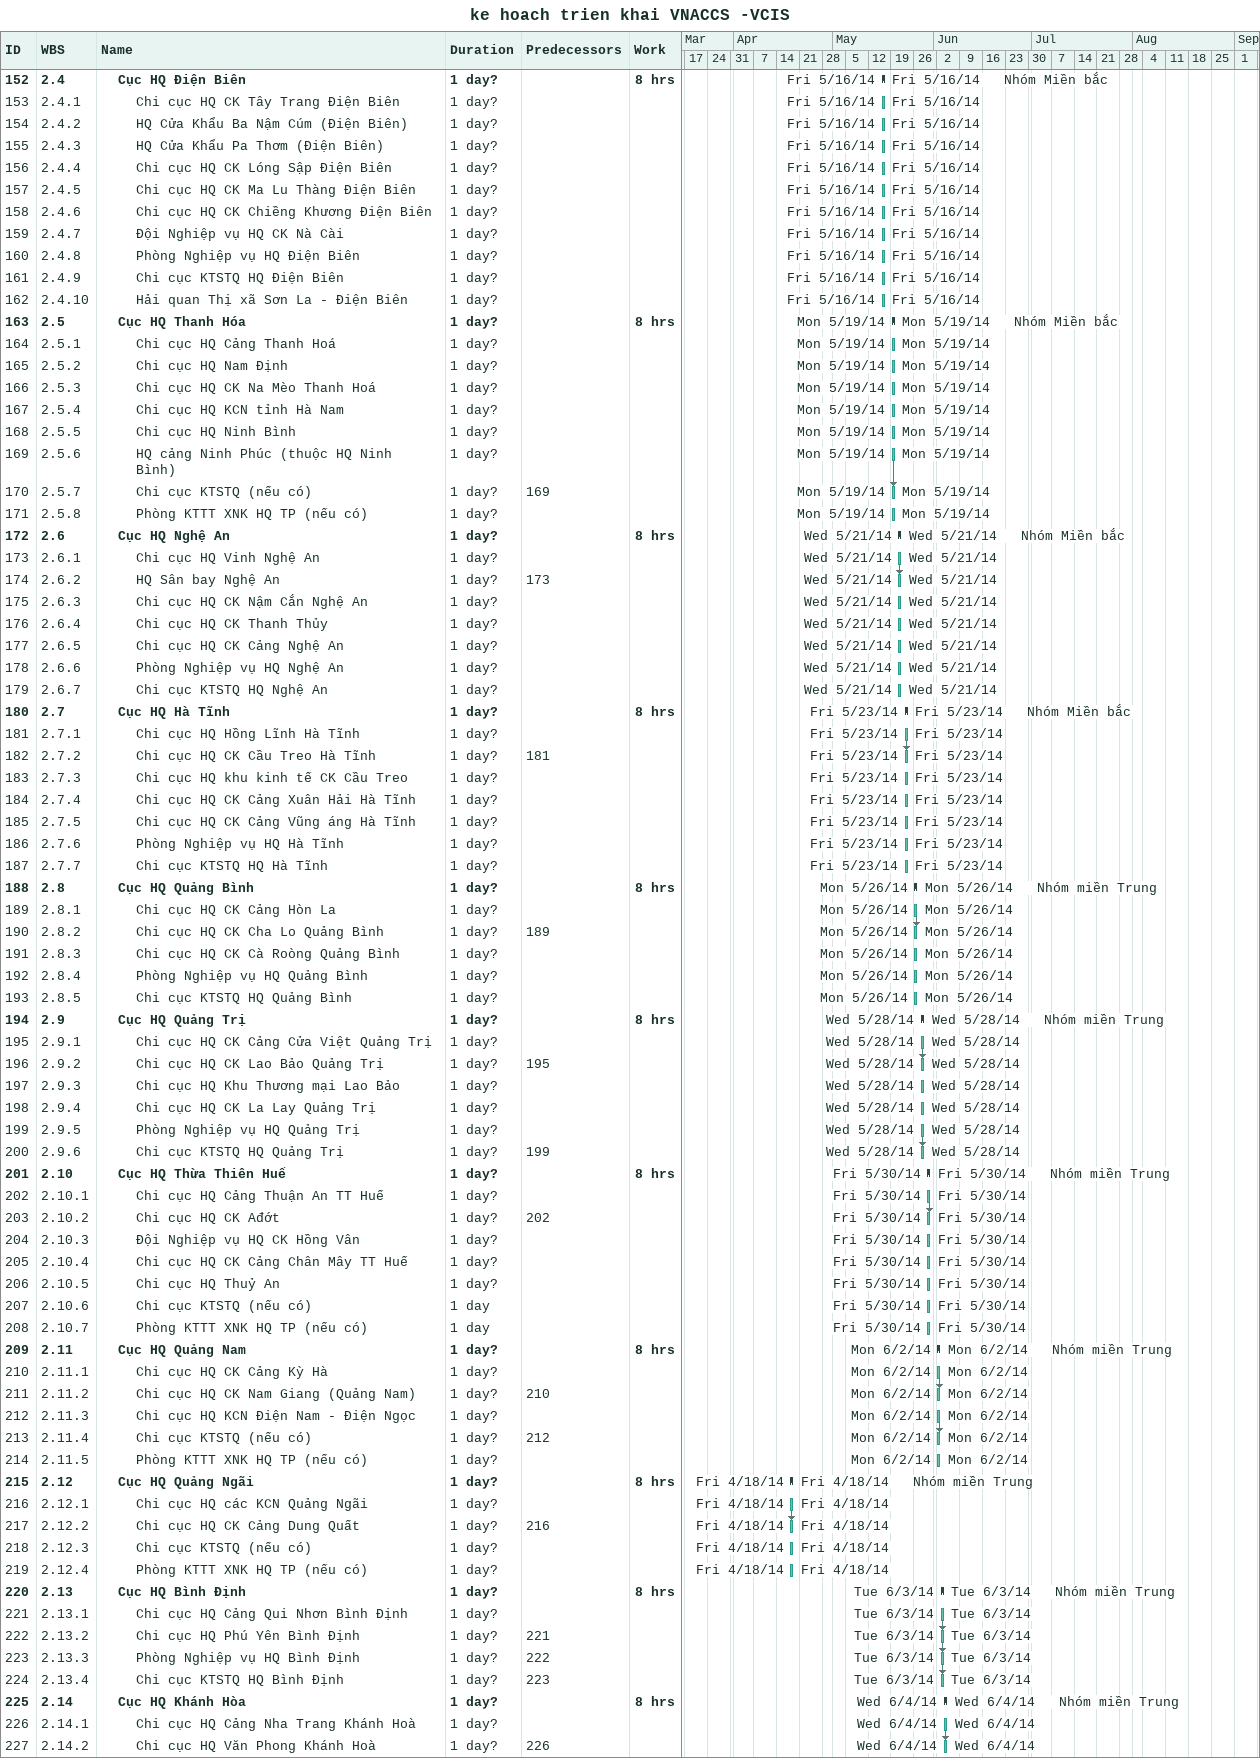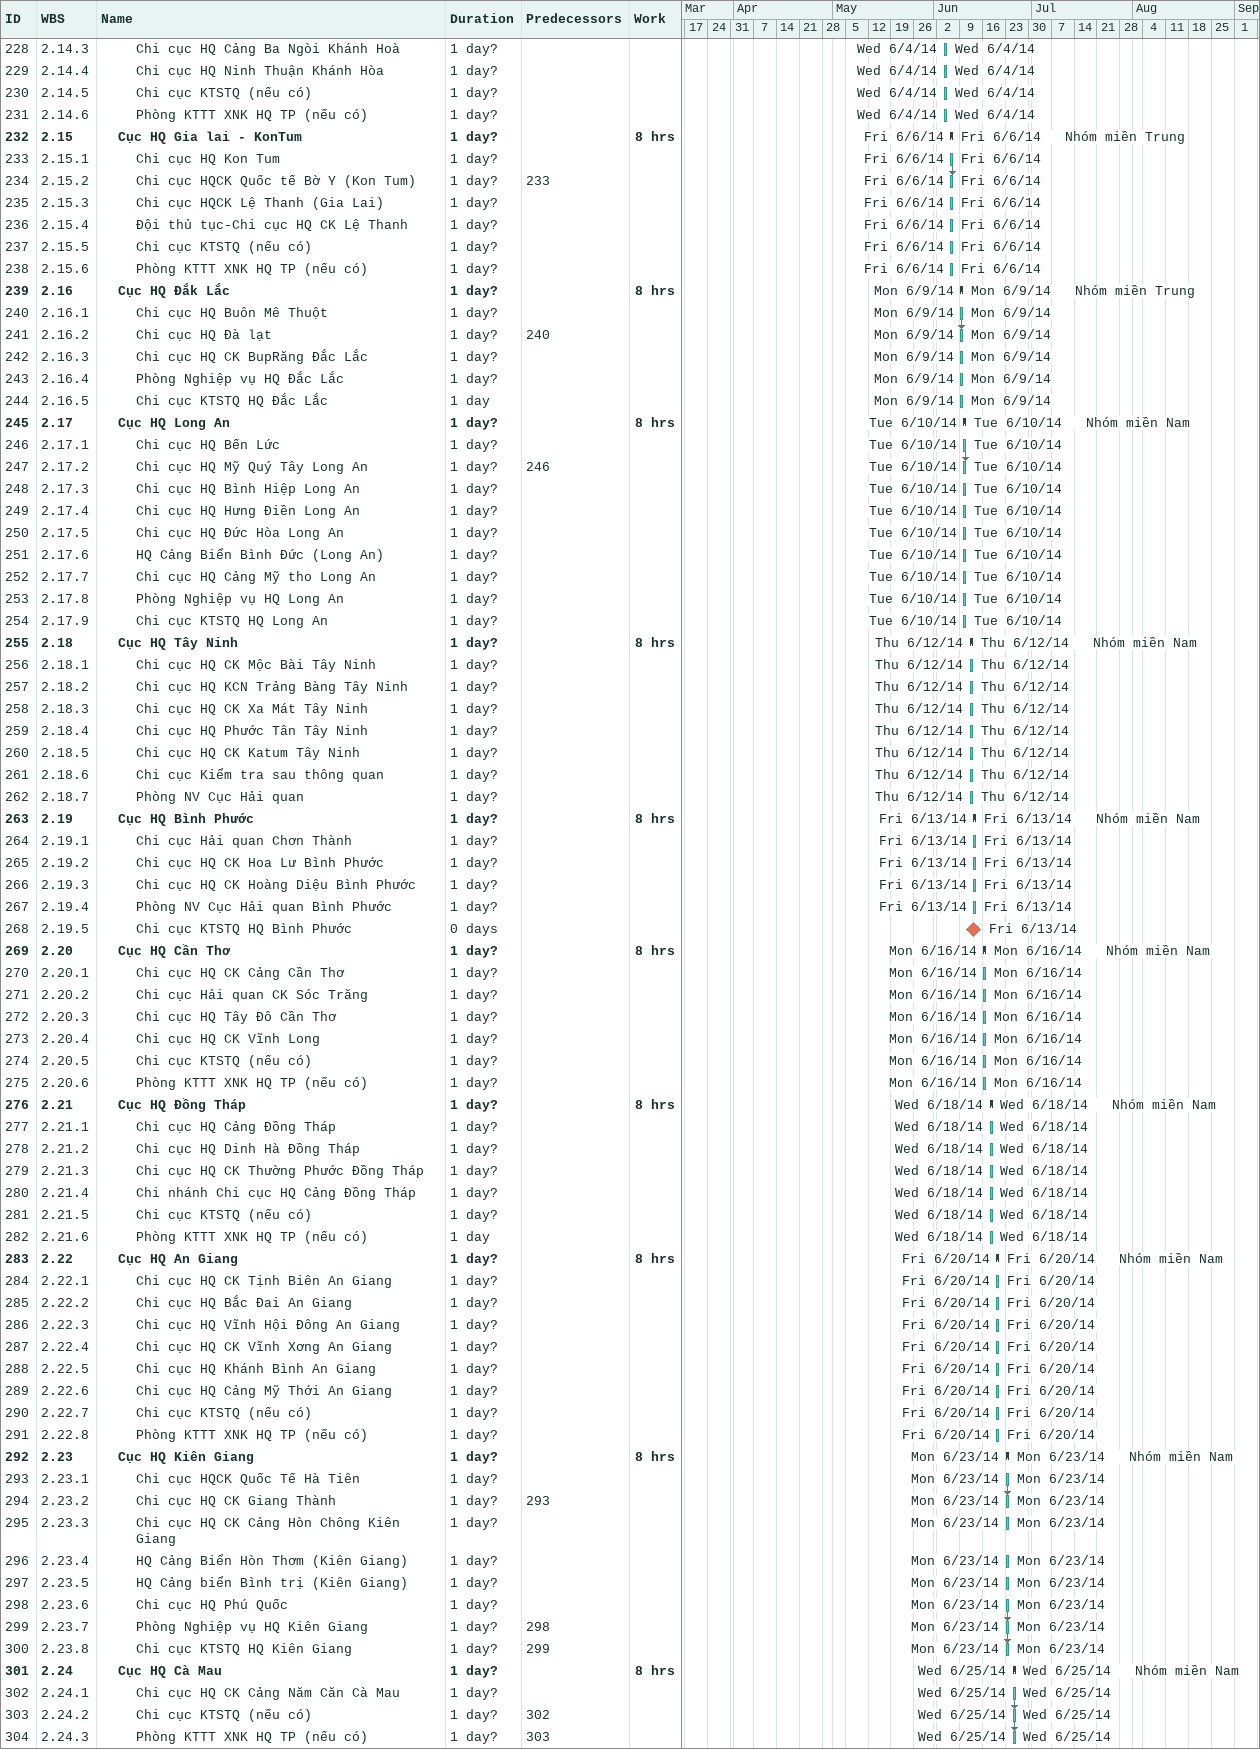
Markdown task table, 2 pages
ke hoach trien khai VNACCS -VCIS

| ID | WBS | Task | Duration | Start | Finish | Predecessors | Resources | Work (h) |
|---|---|---|---|---|---|---|---|---|
| 152 | 2.4 | **Cục HQ Điện Biên** | 1d? | 2014-05-16 | 2014-05-16 |  | Nhóm Miền bắc | 8 |
| 153 | 2.4.1 | Chi cục HQ CK Tây Trang Điện Biên | 1d? | 2014-05-16 | 2014-05-16 |  |  |  |
| 154 | 2.4.2 | HQ Cửa Khẩu Ba Nậm Cúm (Điện Biên) | 1d? | 2014-05-16 | 2014-05-16 |  |  |  |
| 155 | 2.4.3 | HQ Cửa Khẩu Pa Thơm (Điện Biên) | 1d? | 2014-05-16 | 2014-05-16 |  |  |  |
| 156 | 2.4.4 | Chi cục HQ CK Lóng Sập Điện Biên | 1d? | 2014-05-16 | 2014-05-16 |  |  |  |
| 157 | 2.4.5 | Chi cục HQ CK Ma Lu Thàng Điện Biên | 1d? | 2014-05-16 | 2014-05-16 |  |  |  |
| 158 | 2.4.6 | Chi cục HQ CK Chiềng Khương Điện Biên | 1d? | 2014-05-16 | 2014-05-16 |  |  |  |
| 159 | 2.4.7 | Đội Nghiệp vụ HQ CK Nà Cài | 1d? | 2014-05-16 | 2014-05-16 |  |  |  |
| 160 | 2.4.8 | Phòng Nghiệp vụ HQ Điện Biên | 1d? | 2014-05-16 | 2014-05-16 |  |  |  |
| 161 | 2.4.9 | Chi cục KTSTQ HQ Điện Biên | 1d? | 2014-05-16 | 2014-05-16 |  |  |  |
| 162 | 2.4.10 | Hải quan Thị xã Sơn La - Điện Biên | 1d? | 2014-05-16 | 2014-05-16 |  |  |  |
| 163 | 2.5 | **Cục HQ Thanh Hóa** | 1d? | 2014-05-19 | 2014-05-19 |  | Nhóm Miền bắc | 8 |
| 164 | 2.5.1 | Chi cục HQ Cảng Thanh Hoá | 1d? | 2014-05-19 | 2014-05-19 |  |  |  |
| 165 | 2.5.2 | Chi cục HQ Nam Định | 1d? | 2014-05-19 | 2014-05-19 |  |  |  |
| 166 | 2.5.3 | Chi cục HQ CK Na Mèo Thanh Hoá | 1d? | 2014-05-19 | 2014-05-19 |  |  |  |
| 167 | 2.5.4 | Chi cục HQ KCN tỉnh Hà Nam | 1d? | 2014-05-19 | 2014-05-19 |  |  |  |
| 168 | 2.5.5 | Chi cục HQ Ninh Bình | 1d? | 2014-05-19 | 2014-05-19 |  |  |  |
| 169 | 2.5.6 | HQ cảng Ninh Phúc (thuộc HQ Ninh Bình) | 1d? | 2014-05-19 | 2014-05-19 |  |  |  |
| 170 | 2.5.7 | Chi cục KTSTQ (nếu có) | 1d? | 2014-05-19 | 2014-05-19 | 169 |  |  |
| 171 | 2.5.8 | Phòng KTTT XNK HQ TP (nếu có) | 1d? | 2014-05-19 | 2014-05-19 |  |  |  |
| 172 | 2.6 | **Cục HQ Nghệ An** | 1d? | 2014-05-21 | 2014-05-21 |  | Nhóm Miền bắc | 8 |
| 173 | 2.6.1 | Chi cục HQ Vinh Nghệ An | 1d? | 2014-05-21 | 2014-05-21 |  |  |  |
| 174 | 2.6.2 | HQ Sân bay Nghệ An | 1d? | 2014-05-21 | 2014-05-21 | 173 |  |  |
| 175 | 2.6.3 | Chi cục HQ CK Nậm Cắn Nghệ An | 1d? | 2014-05-21 | 2014-05-21 |  |  |  |
| 176 | 2.6.4 | Chi cục HQ CK Thanh Thủy | 1d? | 2014-05-21 | 2014-05-21 |  |  |  |
| 177 | 2.6.5 | Chi cục HQ CK Cảng Nghệ An | 1d? | 2014-05-21 | 2014-05-21 |  |  |  |
| 178 | 2.6.6 | Phòng Nghiệp vụ HQ Nghệ An | 1d? | 2014-05-21 | 2014-05-21 |  |  |  |
| 179 | 2.6.7 | Chi cục KTSTQ HQ Nghệ An | 1d? | 2014-05-21 | 2014-05-21 |  |  |  |
| 180 | 2.7 | **Cục HQ Hà Tĩnh** | 1d? | 2014-05-23 | 2014-05-23 |  | Nhóm Miền bắc | 8 |
| 181 | 2.7.1 | Chi cục HQ Hồng Lĩnh Hà Tĩnh | 1d? | 2014-05-23 | 2014-05-23 |  |  |  |
| 182 | 2.7.2 | Chi cục HQ CK Cầu Treo Hà Tĩnh | 1d? | 2014-05-23 | 2014-05-23 | 181 |  |  |
| 183 | 2.7.3 | Chi cục HQ khu kinh tế CK Cầu Treo | 1d? | 2014-05-23 | 2014-05-23 |  |  |  |
| 184 | 2.7.4 | Chi cục HQ CK Cảng Xuân Hải Hà Tĩnh | 1d? | 2014-05-23 | 2014-05-23 |  |  |  |
| 185 | 2.7.5 | Chi cục HQ CK Cảng Vũng áng Hà Tĩnh | 1d? | 2014-05-23 | 2014-05-23 |  |  |  |
| 186 | 2.7.6 | Phòng Nghiệp vụ HQ Hà Tĩnh | 1d? | 2014-05-23 | 2014-05-23 |  |  |  |
| 187 | 2.7.7 | Chi cục KTSTQ HQ Hà Tĩnh | 1d? | 2014-05-23 | 2014-05-23 |  |  |  |
| 188 | 2.8 | **Cục HQ Quảng Bình** | 1d? | 2014-05-26 | 2014-05-26 |  | Nhóm miền Trung | 8 |
| 189 | 2.8.1 | Chi cục HQ CK Cảng Hòn La | 1d? | 2014-05-26 | 2014-05-26 |  |  |  |
| 190 | 2.8.2 | Chi cục HQ CK Cha Lo Quảng Bình | 1d? | 2014-05-26 | 2014-05-26 | 189 |  |  |
| 191 | 2.8.3 | Chi cục HQ CK Cà Roòng Quảng Bình | 1d? | 2014-05-26 | 2014-05-26 |  |  |  |
| 192 | 2.8.4 | Phòng Nghiệp vụ HQ Quảng Bình | 1d? | 2014-05-26 | 2014-05-26 |  |  |  |
| 193 | 2.8.5 | Chi cục KTSTQ HQ Quảng Bình | 1d? | 2014-05-26 | 2014-05-26 |  |  |  |
| 194 | 2.9 | **Cục HQ Quảng Trị** | 1d? | 2014-05-28 | 2014-05-28 |  | Nhóm miền Trung | 8 |
| 195 | 2.9.1 | Chi cục HQ CK Cảng Cửa Việt Quảng Trị | 1d? | 2014-05-28 | 2014-05-28 |  |  |  |
| 196 | 2.9.2 | Chi cục HQ CK Lao Bảo Quảng Trị | 1d? | 2014-05-28 | 2014-05-28 | 195 |  |  |
| 197 | 2.9.3 | Chi cục HQ Khu Thương mại Lao Bảo | 1d? | 2014-05-28 | 2014-05-28 |  |  |  |
| 198 | 2.9.4 | Chi cục HQ CK La Lay Quảng Trị | 1d? | 2014-05-28 | 2014-05-28 |  |  |  |
| 199 | 2.9.5 | Phòng Nghiệp vụ HQ Quảng Trị | 1d? | 2014-05-28 | 2014-05-28 |  |  |  |
| 200 | 2.9.6 | Chi cục KTSTQ HQ Quảng Trị | 1d? | 2014-05-28 | 2014-05-28 | 199 |  |  |
| 201 | 2.10 | **Cục HQ Thừa Thiên Huế** | 1d? | 2014-05-30 | 2014-05-30 |  | Nhóm miền Trung | 8 |
| 202 | 2.10.1 | Chi cục HQ Cảng Thuận An TT Huế | 1d? | 2014-05-30 | 2014-05-30 |  |  |  |
| 203 | 2.10.2 | Chi cục HQ CK Ađớt | 1d? | 2014-05-30 | 2014-05-30 | 202 |  |  |
| 204 | 2.10.3 | Đội Nghiệp vụ HQ CK Hồng Vân | 1d? | 2014-05-30 | 2014-05-30 |  |  |  |
| 205 | 2.10.4 | Chi cục HQ CK Cảng Chân Mây TT Huế | 1d? | 2014-05-30 | 2014-05-30 |  |  |  |
| 206 | 2.10.5 | Chi cục HQ Thuỷ An | 1d? | 2014-05-30 | 2014-05-30 |  |  |  |
| 207 | 2.10.6 | Chi cục KTSTQ (nếu có) | 1d | 2014-05-30 | 2014-05-30 |  |  |  |
| 208 | 2.10.7 | Phòng KTTT XNK HQ TP (nếu có) | 1d | 2014-05-30 | 2014-05-30 |  |  |  |
| 209 | 2.11 | **Cục HQ Quảng Nam** | 1d? | 2014-06-02 | 2014-06-02 |  | Nhóm miền Trung | 8 |
| 210 | 2.11.1 | Chi cục HQ CK Cảng Kỳ Hà | 1d? | 2014-06-02 | 2014-06-02 |  |  |  |
| 211 | 2.11.2 | Chi cục HQ CK Nam Giang (Quảng Nam) | 1d? | 2014-06-02 | 2014-06-02 | 210 |  |  |
| 212 | 2.11.3 | Chi cục HQ KCN Điện Nam - Điện Ngọc | 1d? | 2014-06-02 | 2014-06-02 |  |  |  |
| 213 | 2.11.4 | Chi cục KTSTQ (nếu có) | 1d? | 2014-06-02 | 2014-06-02 | 212 |  |  |
| 214 | 2.11.5 | Phòng KTTT XNK HQ TP (nếu có) | 1d? | 2014-06-02 | 2014-06-02 |  |  |  |
| 215 | 2.12 | **Cục HQ Quảng Ngãi** | 1d? | 2014-04-18 | 2014-04-18 |  | Nhóm miền Trung | 8 |
| 216 | 2.12.1 | Chi cục HQ các KCN Quảng Ngãi | 1d? | 2014-04-18 | 2014-04-18 |  |  |  |
| 217 | 2.12.2 | Chi cục HQ CK Cảng Dung Quất | 1d? | 2014-04-18 | 2014-04-18 | 216 |  |  |
| 218 | 2.12.3 | Chi cục KTSTQ (nếu có) | 1d? | 2014-04-18 | 2014-04-18 |  |  |  |
| 219 | 2.12.4 | Phòng KTTT XNK HQ TP (nếu có) | 1d? | 2014-04-18 | 2014-04-18 |  |  |  |
| 220 | 2.13 | **Cục HQ Bình Định** | 1d? | 2014-06-03 | 2014-06-03 |  | Nhóm miền Trung | 8 |
| 221 | 2.13.1 | Chi cục HQ Cảng Qui Nhơn Bình Định | 1d? | 2014-06-03 | 2014-06-03 |  |  |  |
| 222 | 2.13.2 | Chi cục HQ Phú Yên Bình Định | 1d? | 2014-06-03 | 2014-06-03 | 221 |  |  |
| 223 | 2.13.3 | Phòng Nghiệp vụ HQ Bình Định | 1d? | 2014-06-03 | 2014-06-03 | 222 |  |  |
| 224 | 2.13.4 | Chi cục KTSTQ HQ Bình Định | 1d? | 2014-06-03 | 2014-06-03 | 223 |  |  |
| 225 | 2.14 | **Cục HQ Khánh Hòa** | 1d? | 2014-06-04 | 2014-06-04 |  | Nhóm miền Trung | 8 |
| 226 | 2.14.1 | Chi cục HQ Cảng Nha Trang Khánh Hoà | 1d? | 2014-06-04 | 2014-06-04 |  |  |  |
| 227 | 2.14.2 | Chi cục HQ Văn Phong Khánh Hoà | 1d? | 2014-06-04 | 2014-06-04 | 226 |  |  |
| 228 | 2.14.3 | Chi cục HQ Cảng Ba Ngòi Khánh Hoà | 1d? | 2014-06-04 | 2014-06-04 |  |  |  |
| 229 | 2.14.4 | Chi cục HQ Ninh Thuận Khánh Hòa | 1d? | 2014-06-04 | 2014-06-04 |  |  |  |
| 230 | 2.14.5 | Chi cục KTSTQ (nếu có) | 1d? | 2014-06-04 | 2014-06-04 |  |  |  |
| 231 | 2.14.6 | Phòng KTTT XNK HQ TP (nếu có) | 1d? | 2014-06-04 | 2014-06-04 |  |  |  |
| 232 | 2.15 | **Cục HQ Gia lai - KonTum** | 1d? | 2014-06-06 | 2014-06-06 |  | Nhóm miền Trung | 8 |
| 233 | 2.15.1 | Chi cục HQ Kon Tum | 1d? | 2014-06-06 | 2014-06-06 |  |  |  |
| 234 | 2.15.2 | Chi cục HQCK Quốc tế Bờ Y (Kon Tum) | 1d? | 2014-06-06 | 2014-06-06 | 233 |  |  |
| 235 | 2.15.3 | Chi cục HQCK Lệ Thanh (Gia Lai) | 1d? | 2014-06-06 | 2014-06-06 |  |  |  |
| 236 | 2.15.4 | Đội thủ tục-Chi cục HQ CK Lệ Thanh | 1d? | 2014-06-06 | 2014-06-06 |  |  |  |
| 237 | 2.15.5 | Chi cục KTSTQ (nếu có) | 1d? | 2014-06-06 | 2014-06-06 |  |  |  |
| 238 | 2.15.6 | Phòng KTTT XNK HQ TP (nếu có) | 1d? | 2014-06-06 | 2014-06-06 |  |  |  |
| 239 | 2.16 | **Cục HQ Đắk Lắc** | 1d? | 2014-06-09 | 2014-06-09 |  | Nhóm miền Trung | 8 |
| 240 | 2.16.1 | Chi cục HQ Buôn Mê Thuột | 1d? | 2014-06-09 | 2014-06-09 |  |  |  |
| 241 | 2.16.2 | Chi cục HQ Đà lạt | 1d? | 2014-06-09 | 2014-06-09 | 240 |  |  |
| 242 | 2.16.3 | Chi cục HQ CK BupRăng Đắc Lắc | 1d? | 2014-06-09 | 2014-06-09 |  |  |  |
| 243 | 2.16.4 | Phòng Nghiệp vụ HQ Đắc Lắc | 1d? | 2014-06-09 | 2014-06-09 |  |  |  |
| 244 | 2.16.5 | Chi cục KTSTQ HQ Đắc Lắc | 1d | 2014-06-09 | 2014-06-09 |  |  |  |
| 245 | 2.17 | **Cục HQ Long An** | 1d? | 2014-06-10 | 2014-06-10 |  | Nhóm miền Nam | 8 |
| 246 | 2.17.1 | Chi cục HQ Bến Lức | 1d? | 2014-06-10 | 2014-06-10 |  |  |  |
| 247 | 2.17.2 | Chi cục HQ Mỹ Quý Tây Long An | 1d? | 2014-06-10 | 2014-06-10 | 246 |  |  |
| 248 | 2.17.3 | Chi cục HQ Bình Hiệp Long An | 1d? | 2014-06-10 | 2014-06-10 |  |  |  |
| 249 | 2.17.4 | Chi cục HQ Hưng Điền Long An | 1d? | 2014-06-10 | 2014-06-10 |  |  |  |
| 250 | 2.17.5 | Chi cục HQ Đức Hòa Long An | 1d? | 2014-06-10 | 2014-06-10 |  |  |  |
| 251 | 2.17.6 | HQ Cảng Biển Bình Đức (Long An) | 1d? | 2014-06-10 | 2014-06-10 |  |  |  |
| 252 | 2.17.7 | Chi cục HQ Cảng Mỹ tho Long An | 1d? | 2014-06-10 | 2014-06-10 |  |  |  |
| 253 | 2.17.8 | Phòng Nghiệp vụ HQ Long An | 1d? | 2014-06-10 | 2014-06-10 |  |  |  |
| 254 | 2.17.9 | Chi cục KTSTQ HQ Long An | 1d? | 2014-06-10 | 2014-06-10 |  |  |  |
| 255 | 2.18 | **Cục HQ Tây Ninh** | 1d? | 2014-06-12 | 2014-06-12 |  | Nhóm miền Nam | 8 |
| 256 | 2.18.1 | Chi cục HQ CK Mộc Bài Tây Ninh | 1d? | 2014-06-12 | 2014-06-12 |  |  |  |
| 257 | 2.18.2 | Chi cục HQ KCN Trảng Bàng Tây Ninh | 1d? | 2014-06-12 | 2014-06-12 |  |  |  |
| 258 | 2.18.3 | Chi cục HQ CK Xa Mát Tây Ninh | 1d? | 2014-06-12 | 2014-06-12 |  |  |  |
| 259 | 2.18.4 | Chi cục HQ Phước Tân Tây Ninh | 1d? | 2014-06-12 | 2014-06-12 |  |  |  |
| 260 | 2.18.5 | Chi cục HQ CK Katum Tây Ninh | 1d? | 2014-06-12 | 2014-06-12 |  |  |  |
| 261 | 2.18.6 | Chi cục Kiểm tra sau thông quan | 1d? | 2014-06-12 | 2014-06-12 |  |  |  |
| 262 | 2.18.7 | Phòng NV Cục Hải quan | 1d? | 2014-06-12 | 2014-06-12 |  |  |  |
| 263 | 2.19 | **Cục HQ Bình Phước** | 1d? | 2014-06-13 | 2014-06-13 |  | Nhóm miền Nam | 8 |
| 264 | 2.19.1 | Chi cục Hải quan Chơn Thành | 1d? | 2014-06-13 | 2014-06-13 |  |  |  |
| 265 | 2.19.2 | Chi cục HQ CK Hoa Lư Bình Phước | 1d? | 2014-06-13 | 2014-06-13 |  |  |  |
| 266 | 2.19.3 | Chi cục HQ CK Hoàng Diệu Bình Phước | 1d? | 2014-06-13 | 2014-06-13 |  |  |  |
| 267 | 2.19.4 | Phòng NV Cục Hải quan Bình Phước | 1d? | 2014-06-13 | 2014-06-13 |  |  |  |
| 268 | 2.19.5 | Chi cục KTSTQ HQ Bình Phước | 0d | 2014-06-13 | 2014-06-13 |  |  |  |
| 269 | 2.20 | **Cục HQ Cần Thơ** | 1d? | 2014-06-16 | 2014-06-16 |  | Nhóm miền Nam | 8 |
| 270 | 2.20.1 | Chi cục HQ CK Cảng Cần Thơ | 1d? | 2014-06-16 | 2014-06-16 |  |  |  |
| 271 | 2.20.2 | Chi cục Hải quan CK Sóc Trăng | 1d? | 2014-06-16 | 2014-06-16 |  |  |  |
| 272 | 2.20.3 | Chi cục HQ Tây Đô Cần Thơ | 1d? | 2014-06-16 | 2014-06-16 |  |  |  |
| 273 | 2.20.4 | Chi cục HQ CK Vĩnh Long | 1d? | 2014-06-16 | 2014-06-16 |  |  |  |
| 274 | 2.20.5 | Chi cục KTSTQ (nếu có) | 1d? | 2014-06-16 | 2014-06-16 |  |  |  |
| 275 | 2.20.6 | Phòng KTTT XNK HQ TP (nếu có) | 1d? | 2014-06-16 | 2014-06-16 |  |  |  |
| 276 | 2.21 | **Cục HQ Đồng Tháp** | 1d? | 2014-06-18 | 2014-06-18 |  | Nhóm miền Nam | 8 |
| 277 | 2.21.1 | Chi cục HQ Cảng Đồng Tháp | 1d? | 2014-06-18 | 2014-06-18 |  |  |  |
| 278 | 2.21.2 | Chi cục HQ Dinh Hà Đồng Tháp | 1d? | 2014-06-18 | 2014-06-18 |  |  |  |
| 279 | 2.21.3 | Chi cục HQ CK Thường Phước Đồng Tháp | 1d? | 2014-06-18 | 2014-06-18 |  |  |  |
| 280 | 2.21.4 | Chi nhánh Chi cục HQ Cảng Đồng Tháp | 1d? | 2014-06-18 | 2014-06-18 |  |  |  |
| 281 | 2.21.5 | Chi cục KTSTQ (nếu có) | 1d? | 2014-06-18 | 2014-06-18 |  |  |  |
| 282 | 2.21.6 | Phòng KTTT XNK HQ TP (nếu có) | 1d | 2014-06-18 | 2014-06-18 |  |  |  |
| 283 | 2.22 | **Cục HQ An Giang** | 1d? | 2014-06-20 | 2014-06-20 |  | Nhóm miền Nam | 8 |
| 284 | 2.22.1 | Chi cục HQ CK Tịnh Biên An Giang | 1d? | 2014-06-20 | 2014-06-20 |  |  |  |
| 285 | 2.22.2 | Chi cục HQ Bắc Đai An Giang | 1d? | 2014-06-20 | 2014-06-20 |  |  |  |
| 286 | 2.22.3 | Chi cục HQ Vĩnh Hội Đông An Giang | 1d? | 2014-06-20 | 2014-06-20 |  |  |  |
| 287 | 2.22.4 | Chi cục HQ CK Vĩnh Xơng An Giang | 1d? | 2014-06-20 | 2014-06-20 |  |  |  |
| 288 | 2.22.5 | Chi cục HQ Khánh Bình An Giang | 1d? | 2014-06-20 | 2014-06-20 |  |  |  |
| 289 | 2.22.6 | Chi cục HQ Cảng Mỹ Thới An Giang | 1d? | 2014-06-20 | 2014-06-20 |  |  |  |
| 290 | 2.22.7 | Chi cục KTSTQ (nếu có) | 1d? | 2014-06-20 | 2014-06-20 |  |  |  |
| 291 | 2.22.8 | Phòng KTTT XNK HQ TP (nếu có) | 1d? | 2014-06-20 | 2014-06-20 |  |  |  |
| 292 | 2.23 | **Cục HQ Kiên Giang** | 1d? | 2014-06-23 | 2014-06-23 |  | Nhóm miền Nam | 8 |
| 293 | 2.23.1 | Chi cục HQCK Quốc Tế Hà Tiên | 1d? | 2014-06-23 | 2014-06-23 |  |  |  |
| 294 | 2.23.2 | Chi cục HQ CK Giang Thành | 1d? | 2014-06-23 | 2014-06-23 | 293 |  |  |
| 295 | 2.23.3 | Chi cục HQ CK Cảng Hòn Chông Kiên Giang | 1d? | 2014-06-23 | 2014-06-23 |  |  |  |
| 296 | 2.23.4 | HQ Cảng Biển Hòn Thơm (Kiên Giang) | 1d? | 2014-06-23 | 2014-06-23 |  |  |  |
| 297 | 2.23.5 | HQ Cảng biển Bình trị (Kiên Giang) | 1d? | 2014-06-23 | 2014-06-23 |  |  |  |
| 298 | 2.23.6 | Chi cục HQ Phú Quốc | 1d? | 2014-06-23 | 2014-06-23 |  |  |  |
| 299 | 2.23.7 | Phòng Nghiệp vụ HQ Kiên Giang | 1d? | 2014-06-23 | 2014-06-23 | 298 |  |  |
| 300 | 2.23.8 | Chi cục KTSTQ HQ Kiên Giang | 1d? | 2014-06-23 | 2014-06-23 | 299 |  |  |
| 301 | 2.24 | **Cục HQ Cà Mau** | 1d? | 2014-06-25 | 2014-06-25 |  | Nhóm miền Nam | 8 |
| 302 | 2.24.1 | Chi cục HQ CK Cảng Năm Căn Cà Mau | 1d? | 2014-06-25 | 2014-06-25 |  |  |  |
| 303 | 2.24.2 | Chi cục KTSTQ (nếu có) | 1d? | 2014-06-25 | 2014-06-25 | 302 |  |  |
| 304 | 2.24.3 | Phòng KTTT XNK HQ TP (nếu có) | 1d? | 2014-06-25 | 2014-06-25 | 303 |  |  |
